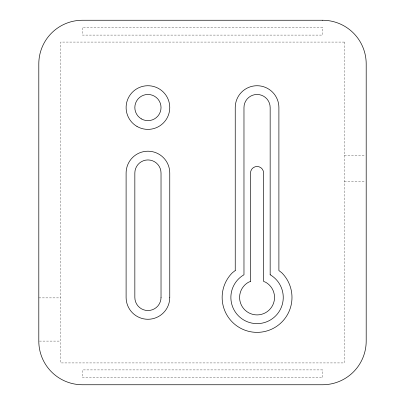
<?xml version="1.0" encoding="UTF-8"?>
<svg xmlns="http://www.w3.org/2000/svg" width="405" height="405" viewBox="0 0 405 405"><rect width="100%" height="100%" fill="white"/><g stroke="black" fill="none" stroke-linecap="round" stroke-linejoin="round"><path stroke-width="0.3" stroke-dasharray="2.02 1.52" d="M344.371 155.576L365.573 155.576M344.371 181.764L365.573 181.764M38.804 297.883L60.629 297.883M39.427 341.096L60.629 341.096M322.547 27.236L82.453 27.236L82.453 35.093L322.547 35.093L322.547 27.236M344.371 42.074L60.629 42.074L60.629 362.926L344.371 362.926L344.371 42.074M322.547 369.907L82.453 369.907L82.453 377.764L322.547 377.764L322.547 369.907"/><path stroke-width="0.61" d="M235.239 270.55L232.374 272.752A34.921 34.921 0 0 0 232.374 322.137A34.921 34.921 0 0 0 281.758 322.137A34.921 34.921 0 0 0 281.758 272.752L278.893 270.55L278.893 107.558A21.824 21.824 0 0 0 257.064 85.728A21.824 21.824 0 0 0 235.239 107.558L235.239 270.55M250.518 281.419L248.336 282.32A17.461 17.461 0 0 0 243.689 308.671A17.461 17.461 0 0 0 270.444 308.671A17.461 17.461 0 0 0 265.796 282.32L263.615 281.419L263.615 173.036A6.546 6.546 0 0 0 257.064 166.485A6.546 6.546 0 0 0 250.518 173.036L250.518 281.419M322.547 20.25L82.453 20.25A43.654 43.654 0 0 0 38.804 63.904L38.804 341.096A43.654 43.654 0 0 0 82.453 384.75L322.547 384.75A43.654 43.654 0 0 0 366.196 341.096L366.196 63.904A43.654 43.654 0 0 0 322.547 20.25M270.16 274.762L270.16 107.558A13.097 13.097 0 0 0 257.064 94.461A13.097 13.097 0 0 0 243.972 107.558L243.972 274.762A26.193 26.193 0 0 0 237.001 314.28A26.193 26.193 0 0 0 277.131 314.28A26.193 26.193 0 0 0 270.16 274.762M169.761 297.442L169.761 173.036A21.824 21.824 0 0 0 147.936 151.207A21.824 21.824 0 0 0 126.107 173.036L126.107 297.442A21.824 21.824 0 0 0 147.936 319.272A21.824 21.824 0 0 0 169.761 297.442M161.028 297.442L161.028 173.036A13.097 13.097 0 0 0 147.936 159.94A13.097 13.097 0 0 0 134.84 173.036L134.84 297.442A13.097 13.097 0 0 0 147.936 310.539A13.097 13.097 0 0 0 161.028 297.442M137.022 126.456A21.824 21.824 0 0 0 169.761 107.558A21.824 21.824 0 0 0 137.022 88.654A21.824 21.824 0 0 0 137.022 126.456M141.385 118.898A13.097 13.097 0 0 0 161.028 107.558A13.097 13.097 0 0 0 141.385 96.213A13.097 13.097 0 0 0 141.385 118.898"/></g></svg>
